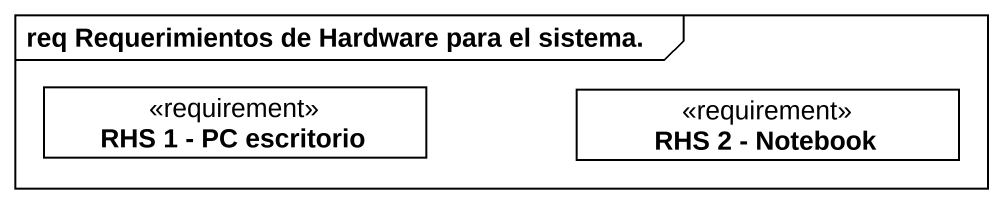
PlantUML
@startuml
mainframe req Requerimientos de Hardware para el sistema.
hide circle
hide empty members
class "RHS 1 - PC escritorio" as RHS_1_PC_escritorio <<requirement>>
class "RHS 2 - Notebook" as RHS_2_Notebook <<requirement>>
@enduml
